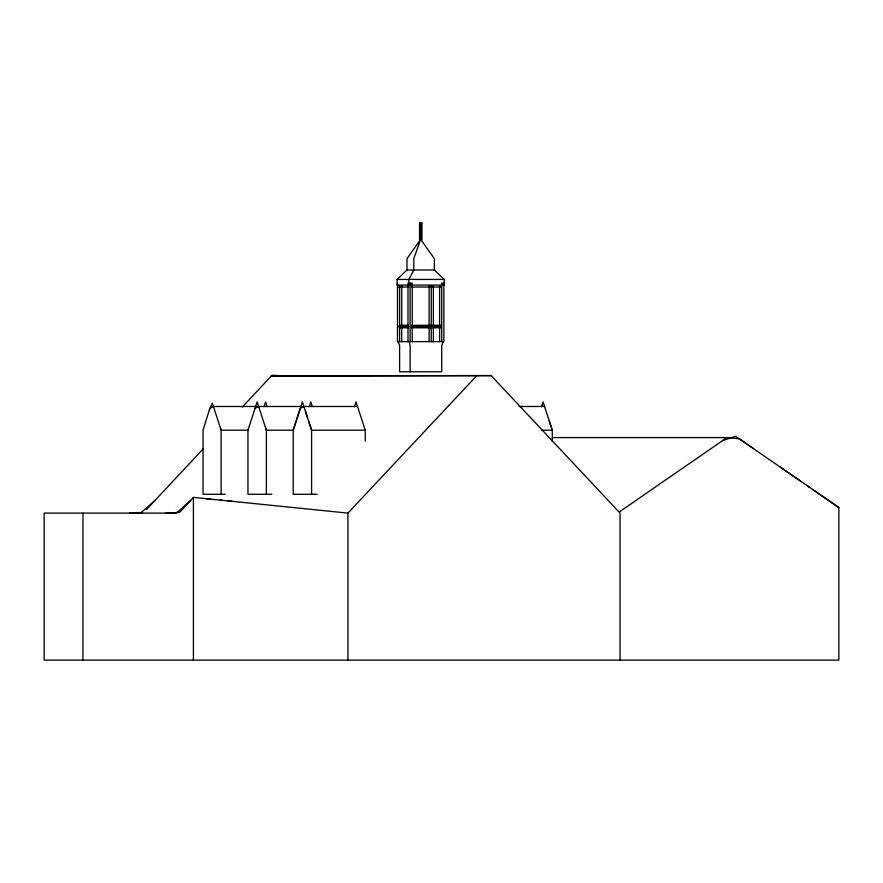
<?xml version="1.0" encoding="UTF-8"?>
<svg xmlns="http://www.w3.org/2000/svg" width="883" height="883" viewBox="0 0 883 883"><rect width="100%" height="100%" fill="white"/><g stroke="black" fill="none" stroke-linecap="round" stroke-linejoin="round"><path stroke-width="1.32" d="M271.876 494.27L247.957 494.27L247.957 430.198L257.163 401.931L266.368 430.198L266.368 494.27M264.05 406.633L265.584 401.931L267.119 406.633M296.258 420.772L293.189 430.198L293.189 494.27L317.107 494.27M296.754 419.248L300.319 408.31L303.884 406.489M309.282 406.633L310.816 401.931L312.35 406.633M354.513 406.633L356.048 401.931L365.253 430.198L365.253 441.103M541.533 406.633L543.067 401.931L551.687 428.365M420.463 239.856L413.818 258.697L413.818 270.01L408.851 279.436L408.851 285.088L444.259 285.088L444.259 279.436L434.37 270.01L406.986 270.01L397.096 279.436L397.096 285.088M443.421 341.622L441.732 345.385L441.732 371.776L399.624 371.776L399.624 345.385L397.935 341.622M209.414 409.657L212.339 403.2L221.136 430.198L221.136 494.27M420.253 239.856L406.986 258.697L406.986 270.01M476.831 375.639L347.935 513.111L193.399 497.383L179.602 512.405L165.794 513.111M146.523 509.513L203.487 448.575M242.284 407.074L272.03 375.253L282.394 375.794M190.706 500.319L176.423 513.111L44.15 513.111L44.15 660.109L838.85 660.109L838.85 507.559L780.451 467.239M140.585 513.111L155.11 500.319M619.579 511.743L726.985 437.593L739.226 438.774L753.718 448.785M255.088 408.31L258.642 406.489M722.769 440.507L735.66 436.323L800.153 480.838M129.602 513.111L142.549 512.438M397.096 279.436L444.259 279.436M397.471 285.088L407.979 285.088M398.542 287.041L408.884 287.041M411.633 287.041L440.716 287.041M399.226 325.286L408.421 325.286M411.621 325.286L440.805 325.286M398.365 326.544L408.873 326.544M411.908 326.544L440.783 326.544M400.628 327.317L408.509 327.317M412.328 327.317L440.727 327.317M399.226 327.803L408.421 327.803M411.621 327.803L440.805 327.803M491.158 375.639L271.335 375.992L491.08 375.551L620.054 513.111L620.054 660.109M256.335 406.489L213.421 406.489L209.845 408.31L203.046 430.198L203.046 494.27L225.264 494.27M257.681 406.489L301.567 406.489M302.913 406.489L357.538 406.489M519.072 406.489L544.557 406.489M247.968 430.198L221.136 430.198L220.54 428.365M365.253 430.198L311.6 430.198L305.463 411.346M541.544 430.198L552.283 430.198L552.283 441.103M552.725 437.593L726.985 437.593M206.28 498.696L210.573 499.138M227.748 500.882L232.041 501.323M220.165 500.109L222.229 500.319M807.194 485.694L809.336 487.173M813.055 489.745L838.85 507.559M421.103 239.856L434.37 258.697L434.37 270.01M265.772 428.365L266.368 430.198L293.2 430.198L302.394 401.931L307.45 417.427M549.215 420.772L552.283 430.198M308.531 420.772L311.6 430.198L311.6 494.27M409.282 341.622L410.12 345.385L410.12 371.776M441.732 341.622L441.732 283.2L443.862 283.2L443.862 341.622L397.493 341.622L397.493 283.2M439.613 285.915L439.613 341.622M433.354 285.915L433.354 341.622M431.235 285.915L431.235 341.622M429.116 285.915L429.116 341.622M421.478 222.891L421.478 239.856M420.672 222.891L420.672 239.856M419.878 222.891L419.878 239.856M412.24 341.622L412.24 283.2L408.001 283.2L408.001 341.622M410.12 283.2L410.12 341.622M401.743 285.915L401.743 341.622M399.624 285.915L399.624 341.622M347.935 513.111L347.935 660.109M193.399 497.383L193.399 660.109M82.969 513.111L82.969 660.109M421.809 222.891L419.546 222.891L419.546 239.856L421.809 239.856L421.809 222.891"/></g></svg>
